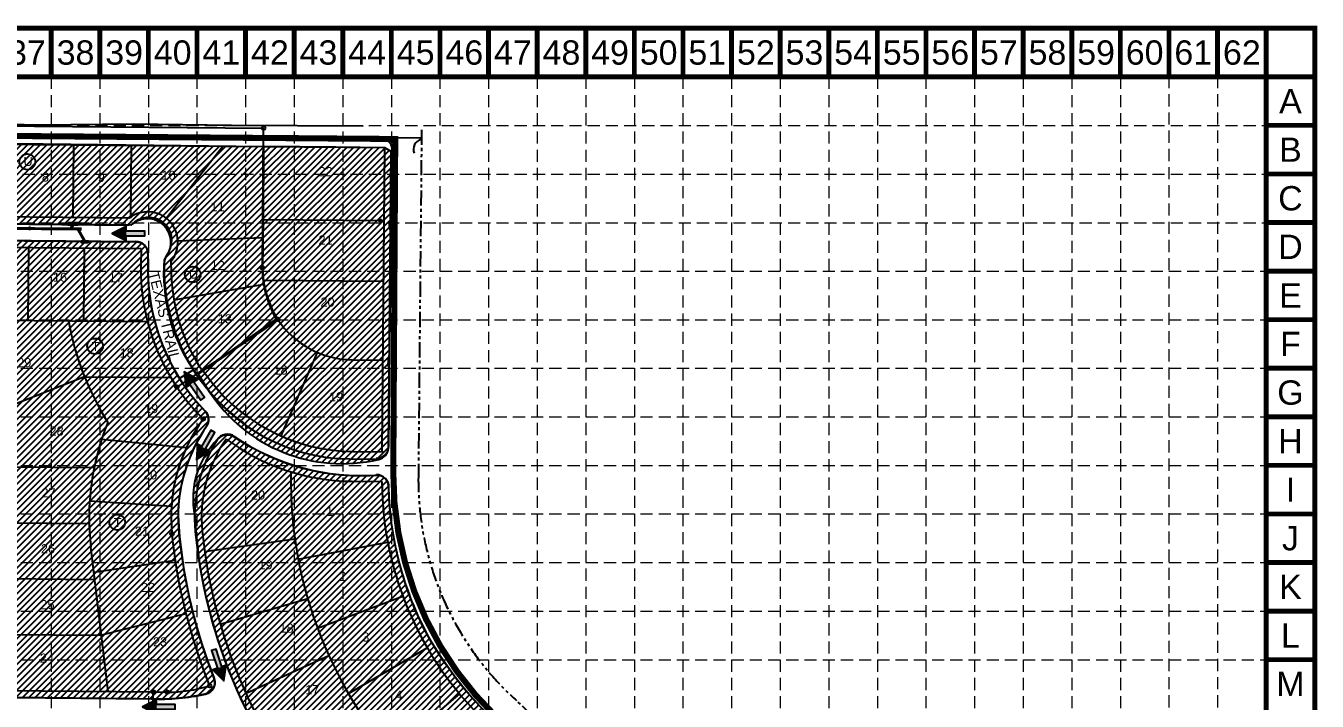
# Model space of a CAD drawing. Header units: feet. Extents: x 715 to 5843, y 11803 to 15011.
# Drawn here: x 3718 to 5843, y 13899 to 15011 of the extents above; entities that cross this region are included whole.
import ezdxf
from ezdxf.enums import TextEntityAlignment as Align

# ---------------------------------------------------------------- set-up
doc = ezdxf.new("R2010")
doc.units = ezdxf.units.FT
doc.header["$LTSCALE"] = 20
doc.header["$MEASUREMENT"] = 0
for name, pattern in [('DASHED', [1.1, 0.85, -0.25]), ('HIDDEN', [0.375, 0.25, -0.125]), ('PHANTOM', [2.5, 1.25, -0.25, 0.25, -0.25, 0.25, -0.25]), ('PHANTOM2', [1.25, 0.625, -0.125, 0.125, -0.125, 0.125, -0.125]), ('PROPERTY', [2.6, 2, -0.15, 0.1, -0.1, 0.1, -0.15])]:
    doc.linetypes.add(name, pattern=pattern)
doc.layers.get('0').update_dxf_attribs({"linetype": 'CONTINUOUS'})
for name, color, linetype in [('AROW', 3, 'CONTINUOUS'), ('ARROWS', 252, 'CONTINUOUS'), ('BASE', 7, 'CONTINUOUS'), ('BC', 2, 'CONTINUOUS'), ('BLOCKNO', 3, 'CONTINUOUS'), ('BOUNDARY', 6, 'PHANTOM'), ('CONC', 2, 'CONTINUOUS'), ('GRID', 254, 'HIDDEN'), ('LIMITS OF DISTURBANCE', 1, 'DASHED'), ('LL', 2, 'PROPERTY'), ('LOT', 2, 'PHANTOM2'), ('LOTNO', 2, 'CONTINUOUS'), ('PC', 7, 'CONTINUOUS'), ('PLAT', 4, 'PHANTOM'), ('PROPCURB', 3, 'CONTINUOUS'), ('PROPROW', 4, 'PHANTOM'), ('ROAD', 2, 'CONTINUOUS'), ('SODDED LOT', 2, 'CONTINUOUS'), ('SROW', 4, 'CONTINUOUS'), ('STNAME', 4, 'CONTINUOUS'), ('STORM', 5, 'CONTINUOUS')]:
    doc.layers.add(name, color=color, linetype=linetype)
doc.styles.get("Standard").update_dxf_attribs({"font": 'ARIAL.TTF'})
pattern_1 = [(45, (0, 0), (-5.303300858899106, 5.303300858899107), [])]

# ---------------------------------------------------------------- blocks, each defined once
blk = doc.blocks.new('arrow')
blk.add_lwpolyline([(-67.00679329302966, -25.35842018353742), (-59.3270347441985, -25.41938721699262), (-59.57091179542658, -56.1384215279777), (-51.89114823905948, -56.19938584448118), (-51.64727869913713, -25.48035696739953), (-43.96752265407486, -25.54132400085473), (-55.30425519266737, -2.410587189246144), (-67.00678578172392, -25.35840795725562)], close=True)
at = {"color": 254}
for points in [[(-43.96751955730906, -25.54132267721434), (-67.00679354271597, -25.35841771446121), (-55.30425158724847, -2.410596210431322), (-67.00679354271597, -25.35841771446121)], [(-59.57090883123692, -56.13841801592571), (-51.89115083610795, -56.19938633684342), (-59.32703554756517, -25.41938603537892), (-51.64727755243712, -25.48035435629663)]]:
    blk.add_solid(points, dxfattribs=at)

msp = doc.modelspace()

# ---------------------------------------------------------------- hatches: boundary and pattern name
at = {"layer": 'SODDED LOT'}
h = msp.add_hatch(dxfattribs=at)
h.set_pattern_fill('ANSI31', color=256, scale=60, style=0)
h.set_pattern_definition(pattern_1)
edge = h.paths.add_edge_path()
edge.add_line((3335.789790947188, 14687.89406599949), (3337.930893212795, 14821.30459099286))
edge.add_line((3337.930893212795, 14821.30459099286), (4108.881182014262, 14812.01654145708))
edge.add_line((4108.881182014262, 14812.01654145708), (4106.823190396561, 14620.87577505183))
edge.add_arc((4285.072369710083, 14618.95658573503), 178.2595108642956, 179.3831264776047, 210.8574179422948)
edge.add_line((4132.046146626748, 14527.52667672038), (3998.12424257836, 14437.47931002518))
edge.add_line((3998.12424257836, 14437.47931002518), (3991.518228057655, 14447.68467865663))
edge.add_arc((4234.168790065278, 14604.754275451), 289.0504341456024, 175.8487934700778, 212.9152963019813, ccw=False)
edge.add_line((3945.876683863146, 14625.67830425285), (3953.083242786056, 14638.28493410154))
edge.add_arc((3919.858572172814, 14657.27776163296), 38.27017422219028, 330.2456276660616, 498.5829117103551)
edge.add_line((3891.159240316881, 14682.59484254723), (3337.609567706033, 14687.98484585733))
edge.add_line((3337.609567706033, 14687.98484585733), (3335.789790947188, 14687.89406599949))
h = msp.add_hatch(dxfattribs=at)
h.set_pattern_fill('ANSI31', color=256, scale=60, style=0)
h.set_pattern_definition(pattern_1)
edge = h.paths.add_edge_path()
edge.add_line((4130.103993629011, 14528.37492859999), (4001.238731464276, 14437.4407954852))
edge.add_line((4001.238731464276, 14437.4407954852), (4019.768362995936, 14408.81336901978))
edge.add_arc((4238.529948447331, 14550.41085339695), 260.5887158937446, 212.9137104236206, 283.3174015203114)
edge.add_arc((4293.742450859522, 14317.16197869059), 20.89420620609685, 283.3174015203124, 355.0340101585055)
edge.add_line((4314.558225591529, 14315.35328433021), (4319.359097147018, 14804.26054050638))
edge.add_line((4319.359097147018, 14804.26054050638), (4308.827960231029, 14810.30311612464))
edge.add_line((4308.827960231029, 14810.30311612464), (4228.123774494154, 14811.11655354922))
edge.add_line((4228.123774494154, 14811.11655354922), (4108.667097048339, 14812.21725954411))
edge.add_line((4108.667097048339, 14812.21725954411), (4108.308642901669, 14692.35315719791))
edge.add_line((4108.308642901669, 14692.35315719791), (4107.361426033029, 14612.03187137635))
edge.add_arc((4268.180629612872, 14610.13535464515), 160.8303858596586, 179.3243507914416, 211.650204247429)
edge.add_line((4131.270953079533, 14525.74250253489), (4004.02364155752, 14439.45313369344))
edge.add_line((4004.02364155752, 14439.45313369344), (4130.103993629011, 14528.37492859999))
h = msp.add_hatch(dxfattribs=at)
h.set_pattern_fill('ANSI31', color=256, scale=60, style=0)
h.set_pattern_definition(pattern_1)
edge = h.paths.add_edge_path()
edge.add_line((3672.141381864126, 13922.48155303027), (3675.77486795874, 14334.5247574493))
edge.add_line((3675.77486795874, 14334.5247574493), (3677.616441771879, 14341.07006233793))
edge.add_line((3677.616441771879, 14341.07006233793), (3680.481113597674, 14346.18357818745))
edge.add_arc((3647.500163669406, 14367.40504830889), 39.21853965009594, 327.2408949613908, 411.1691922419781)
edge.add_arc((3649.027663649534, 14365.89271669163), 39.49678890605192, 54.27246214247658, 121.9993991869182)
edge.add_line((3628.097905570013, 14399.38811280247), (3618.685414292146, 14395.50183696757))
edge.add_line((3618.685414292146, 14395.50183696757), (2347.780723266324, 14407.17877510803))
edge.add_arc((2348.649012244883, 14427.11501316471), 19.95513752402511, 183.5481931802868, 267.5061557166607, ccw=False)
edge.add_line((2328.732126811778, 14425.88002804442), (2323.500161797785, 14651.66245518933))
edge.add_arc((2342.32430649653, 14650.96543672272), 18.83704484206739, 93.91732925128161, 177.8794266458538, ccw=False)
edge.add_line((2341.037415357243, 14669.75847185751), (3220.929733822449, 14661.38128952456))
edge.add_line((3220.929733822449, 14661.38128952456), (3900.951095591483, 14655.48725703732))
edge.add_arc((3899.024575007691, 14635.96573534049), 19.61635264057069, 2.6768425315814284, 84.36390051789851, ccw=False)
edge.add_line((3918.619522923355, 14636.88187239445), (3918.559227091033, 14610.29832809429))
edge.add_arc((4253.702025307129, 14609.5381693383), 335.1436602972652, 179.8700440110256, 224.4723649590291)
edge.add_arc((3997.335633947181, 14362.44278841654), 21.15815384580185, -29.83555995542838, 35.562573120313004, ccw=False)
edge.add_arc((4232.915189464231, 14200.65410695585), 264.7022846622904, 145.1490961751281, 179.2381344388893)
edge.add_arc((4825.976077271349, 14252.84443388508), 859.1195199880591, 183.2476478457005, 201.7324309685071)
edge.add_arc((4009.56640769425, 13929.14009739794), 19.18779341009899, -74.59631561529437, 16.95610187593809, ccw=False)
edge.add_arc((3927.778412295616, 14305.87167804673), 404.6674959139036, 273.2111365395637, 282.39829136251996, ccw=False)
edge.add_line((3950.446092801462, 13901.83955245557), (3691.626415236978, 13904.66558978757))
edge.add_arc((3691.843838452064, 13924.57806786647), 19.9136650593742, 188.2999865768194, 269.3744155043638, ccw=False)
edge.add_line((3672.13875264746, 13921.70341144697), (3672.128457600566, 13922.24997169123))
edge.add_line((3672.128457600566, 13922.24997169123), (3672.141381864126, 13922.48155303027))
h = msp.add_hatch(dxfattribs=at)
h.set_pattern_fill('ANSI31', color=256, scale=60, style=0)
h.set_pattern_definition(pattern_1)
edge = h.paths.add_edge_path()
edge.add_line((4661.313373460769, 13270.73796690777), (4652.886298087331, 13505.83631078961))
edge.add_arc((4098.733590291824, 13485.97276534781), 554.5085968626734, 2.052882263012598, 27.93431544720445)
edge.add_arc((4091.688941164294, 13442.48307674047), 582.1660185582111, 31.39309889726503, 43.43558836714018)
edge.add_arc((4925.525648339643, 14319.2359043077), 629.3214864241115, 209.6733143011278, 229.2136453057855, ccw=False)
edge.add_arc((4859.1865700877, 14262.8400581521), 544.0030174810862, 181.2288861951469, 207.9711792635091, ccw=False)
edge.add_arc((4296.591150847, 14251.74808219792), 18.72635232987787, 358.2405375583119, 453.8613590957052)
edge.add_arc((4270.238109954787, 14642.188685614), 372.6025982477324, 236.023574531436, 273.8613590957053, ccw=False)
edge.add_arc((4049.457299218924, 14314.57698744246), 22.45890477176542, 56.0235745314341, 135.3939348168667)
edge.add_arc((4133.626027222058, 14231.55777150553), 140.6814279576967, 135.3939348168669, 191.256724213591)
edge.add_arc((4808.683340242314, 14249.01186705017), 814.2721056005258, 183.1620840532518, 206.1417805225017)
edge.add_arc((4869.055277486251, 14270.54644831763), 877.9864740751703, 205.6674936222776, 224.0716943981154)
edge.add_arc((3993.026519571296, 13425.50324581385), 339.1974970652064, 3.0168918398563846, 43.70167192610762, ccw=False)
edge.add_line((4331.753909855048, 13443.35533495937), (4341.029686428992, 13282.15186914654))
edge.add_arc((4376.900032405663, 13274.48216376873), 36.68114094556697, 167.9308978751345, 265.232997567455)
edge.add_line((4373.851685322166, 13237.92790709283), (4500.145011723536, 13258.61332025909))
edge.add_line((4500.145011723536, 13258.61332025909), (4624.297765622898, 13268.5993570721))
edge.add_line((4624.297765622898, 13268.5993570721), (4661.313373460769, 13270.73796690777))

# ---------------------------------------------------------------- linework, layer by layer
at = {"layer": 'AROW', "color": 7}
msp.add_line((4255.629377437521, 14460.82469302357), (4305.627199351215, 14460.35799838405), dxfattribs=at)
for centre, radius, start, end in [((4257.029461356074, 14610.81815876465), 150, 213.8064423297728, 269.4651995710529), ((4853.811746833178, 14263.29848372395), 700, 178.9319318508946, 227.9305328004921)]:
    msp.add_arc(centre, radius, start, end, dxfattribs=at)
at = {"layer": 'BASE', "color": 9}
msp.add_line((5759.454675660932, 14927.00815858401), (5759.454675660932, 11887.00815858407), dxfattribs=at)
at = {"layer": 'BASE', "const_width": 7.999999999999829}
for points in [[(719.4546756610403, 11807.00815858408), (5839.454675660931, 11807.00815858408), (5839.454675660931, 15007.00815858401), (719.4546756610403, 15007.00815858401)], [(799.2799391231067, 11886.98720871671), (5759.678174787307, 11886.8484772601), (5759.574787228452, 14927.04643164136), (800.2879898951966, 14927.13852730703)]]:
    msp.add_lwpolyline(points, close=True, dxfattribs=at)
for points in [[(3759.454675660975, 14927.00815858401), (3759.454675660975, 15007.00815858401)], [(3839.454675660974, 14927.00815858401), (3839.454675660974, 15007.00815858401)], [(3919.454675660972, 14927.00815858401), (3919.454675660972, 15007.00815858401)], [(3999.454675660971, 14927.00815858401), (3999.454675660971, 15007.00815858401)], [(4079.454675660969, 14927.00815858401), (4079.454675660969, 15007.00815858401)], [(4159.454675660967, 14927.00815858401), (4159.454675660967, 15007.00815858401)], [(4239.454675660965, 14927.00815858401), (4239.454675660965, 15007.00815858401)], [(4319.454675660963, 14927.00815858401), (4319.454675660963, 15007.00815858401)], [(4399.454675660962, 14927.00815858401), (4399.454675660962, 15007.00815858401)], [(4479.454675660961, 14927.00815858401), (4479.454675660961, 15007.00815858401)], [(4559.454675660959, 14927.00815858401), (4559.454675660959, 15007.00815858401)], [(4639.454675660957, 14927.00815858401), (4639.454675660957, 15007.00815858401)], [(4719.454675660955, 14927.00815858401), (4719.454675660955, 15007.00815858401)], [(4799.454675660953, 14927.00815858401), (4799.454675660953, 15007.00815858401)], [(4879.454675660952, 14927.00815858401), (4879.454675660952, 15007.00815858401)], [(4959.45467566095, 14927.00815858401), (4959.45467566095, 15007.00815858401)], [(5039.454675660948, 14927.00815858401), (5039.454675660948, 15007.00815858401)], [(5119.454675660946, 14927.00815858401), (5119.454675660946, 15007.00815858401)], [(5199.454675660944, 14927.00815858401), (5199.454675660944, 15007.00815858401)], [(5279.454675660943, 14927.00815858401), (5279.454675660943, 15007.00815858401)], [(5359.454675660942, 14927.00815858401), (5359.454675660942, 15007.00815858401)], [(5439.45467566094, 14927.00815858401), (5439.45467566094, 15007.00815858401)], [(5519.454675660938, 14927.00815858401), (5519.454675660938, 15007.00815858401)], [(5599.454675660936, 14927.00815858401), (5599.454675660936, 15007.00815858401)], [(5679.454675660934, 14927.00815858401), (5679.454675660934, 15007.00815858401)], [(5759.454675660932, 14927.00815858401), (5759.454675660932, 15007.00815858401)], [(5839.454675660931, 14927.00815858401), (5839.454675660931, 15007.00815858401)], [(5839.454675660931, 14927.00815858401), (5759.454675660932, 14927.00815858401)], [(5839.454675660931, 14847.00815858401), (5759.454675660932, 14847.00815858401)], [(5839.454675660931, 14767.00815858401), (5759.454675660932, 14767.00815858401)], [(5839.454675660931, 14687.00815858401), (5759.454675660932, 14687.00815858401)], [(5839.454675660931, 14607.00815858402), (5759.454675660932, 14607.00815858402)], [(5839.454675660931, 14527.00815858402), (5759.454675660932, 14527.00815858402)], [(5839.454675660931, 14447.00815858402), (5759.454675660932, 14447.00815858402)], [(5839.454675660931, 14367.00815858402), (5759.454675660932, 14367.00815858402)], [(5839.454675660931, 14287.00815858402), (5759.454675660932, 14287.00815858402)], [(5839.454675660931, 14207.00815858403), (5759.454675660932, 14207.00815858403)], [(5839.454675660931, 14127.00815858403), (5759.454675660932, 14127.00815858403)], [(5839.454675660931, 14047.00815858403), (5759.454675660932, 14047.00815858403)], [(5839.454675660931, 13967.00815858403), (5759.454675660932, 13967.00815858403)]]:
    msp.add_lwpolyline(points, dxfattribs=at)
at = {"layer": 'BC', "color": 7}
for points in [[(4294.534430189371, 14298.71097618607, 0.409259452053128), (4315.221843268555, 14318.72401606239), (4319.989948311076, 14801.89169174476)], [(3993.609956978419, 14444.4403534808, 0.09263511245727478), (4076.216803194192, 14356.92187774405, -0.01139473387631301)], [(3970.843205133186, 14430.04294821539, 0.006663232051997162), (3975.762393393612, 14422.48046609587, 0.1509735503506199)], [(3409.937089963544, 12475.95135108972, 0.4141929780261641), (3389.863994353225, 12455.78255805148), (3390.532938869198, 12349.41469691273, 0.4361399609643274), (3411.085905709338, 12329.25638105876), (3794.179364509925, 12331.88212518278), (3889.476645505615, 12332.82559528206, 0.03540966532816372), (4094.541452983828, 12352.33894863109, 0.03656686827645864), (4305.532852793691, 12404.07640028146, -0.03019267036676518), (4496.06312972336, 12450.4353016177, -0.0303156342445434), (4670.345651743747, 12471.04316444269, 0.4296599438729007), (4689.273636613417, 12493.23563690012), (4674.6450994526, 12898.38077362588), (4652.34842153111, 13520.31978960628, 0.07608859860362423), (4624.220481861156, 13667.54098894565, 0.05627122933963837), (4578.238653586209, 13761.9838333781, 0.04972596196195019), (4518.842719464843, 13837.74740661651), (4474.905228986356, 13880.79829546276, -0.09940471090436503), (4358.01873944255, 14052.3363513895, -0.04430522835767632), (4328.164392136388, 14145.08093359204, -0.05012550416173003), (4315.080986833767, 14251.17059089042, 0.3952902638477531), (4294.847038769806, 14271.81255539831, -12.12851370839849)], [(3924.217895535348, 13902.56936024193, 0.0681969983669555), (4013.733200656558, 13910.39110621434, 0.4541179135281436), (4027.639751284232, 13936.24039192285, -4.594918614180902)]]:
    msp.add_lwpolyline(points, format="xyb", dxfattribs=at)
for centre, radius, start, end in [((4257.029461356074, 14610.81815876465), 338.5, 213.8064423297728, 223.8462612471432), ((3998.478849500471, 14362.47599337767), 20, 325.4115900185772, 43.84626124714523), ((4231.87056963, 14201.53949976923), 263.5000000000005, 145.4115900185758, 185.6709009761612), ((4231.87056963, 14201.53949976923), 236.5, 147.3298914815196, 185.6709009761614), ((4049.622490486338, 14318.40646536878), 20, 54.6520059675192, 147.3298914815178), ((4268.483017832807, 14633.64588682929), 363.7663930767512, 235.2607267121379, 274.9805886269456), ((4853.811746833181, 14263.29848372394), 888.4999999999972, 185.6709009761606, 201.5979664135459), ((4853.811746833178, 14263.29848372395), 861.5, 185.6709009761614, 224.2918562364577)]:
    msp.add_arc(centre, radius, start, end, dxfattribs=at)
at = {"layer": 'BOUNDARY', "color": 7, "linetype": 'Continuous'}
for p, q in [((2159.407843325054, 14860.39786620888), (4109.183067959902, 14842.23789932128)), ((4107.035995614993, 14612.2182426832), (4109.183067959902, 14842.23789932128)), ((4132.391174223519, 14527.35980159975), (3966.206791380115, 14416.08199204656)), ((3925.540808839014, 13713.87316583633), (3927.40758739708, 13913.86445349111)), ((3927.40758739708, 13913.86445349111), (3950.428413255614, 13913.64957020991))]:
    msp.add_line(p, q, dxfattribs=at)
msp.add_lwpolyline([(4009.51784524662, 14363.35503041845, 0.184057026384751), (3958.2164516606, 14174.36554682915, 0.07200152212530152), (4020.19629294099, 13924.05627669169)], format="xyb", dxfattribs=at)
for centre, radius, start, end in [((4257.029461356074, 14610.81815876465), 150, 179.465199571053, 213.8064423297728), ((4257.029461356074, 14610.81815876465), 350, 213.8064423297728, 224.9943873011406), ((3952.528539133445, 14138.63976882154), 225, 269.4651995710529, 287.5023894285562)]:
    msp.add_arc(centre, radius, start, end, dxfattribs=at)
at = {"layer": 'CONC', "color": 7}
for p, q in [((4299.805285122491, 14688.41293499906), (4299.79228686247, 14691.83591557821)), ((4299.79228686247, 14691.83591557821), (4303.254328694664, 14691.81899363585)), ((4303.254328694664, 14691.81899363585), (4303.267326954685, 14688.3960130567)), ((4303.267326954685, 14688.3960130567), (4299.805285122491, 14688.41293499906))]:
    msp.add_line(p, q, dxfattribs=at)
msp.add_lwpolyline([(4319.989948311076, 14801.89169174476, 0.424462656254155), (4308.707157269741, 14823.6968308768), (4308.427870445429, 14826.79327026257), (4368.830767138576, 14826.41289666029), (4368.634606277714, 14823.53649249594, 0.4846164524067225), (4357.066087970459, 14801.36796093824, 0.2176942781800894)], format="xyb", dxfattribs=at)
at = {"layer": 'GRID', "color": 252, "linetype": 'HIDDEN', "lineweight": 0, "ltscale": 4}
for p, q in [((3759.454675660975, 14927.00815858401), (3759.454675660975, 12126.65482714469)), ((3839.454675660974, 14927.00815858401), (3839.454675660973, 12126.65482714469)), ((3919.454675660972, 14927.00815858401), (3919.454675660972, 12126.65482714469)), ((3999.454675660971, 14927.00815858401), (3999.454675660971, 12126.65482714469)), ((4079.454675660969, 14927.00815858401), (4079.454675660969, 12126.65482714469)), ((4159.454675660967, 14927.00815858401), (4159.454675660967, 12126.65482714469)), ((4239.454675660965, 14927.00815858401), (4239.454675660965, 12126.65482714469)), ((4319.454675660963, 14927.00815858401), (4319.454675660963, 12126.65482714469)), ((4399.454675660962, 14927.00815858401), (4399.454675660962, 12126.65482714469)), ((4479.454675660961, 14927.00815858401), (4479.454675660961, 12126.65482714469)), ((4559.454675660959, 14927.00815858401), (4559.454675660959, 12126.65482714469)), ((4639.454675660957, 14927.00815858401), (4639.454675660956, 12126.65482714469)), ((4719.454675660955, 14927.00815858401), (4719.454675660954, 12126.65482714469)), ((4799.454675660953, 14927.00815858401), (4799.454675660952, 12126.65482714469)), ((4879.454675660952, 14927.00815858401), (4879.454675660951, 12126.65482714469)), ((4959.45467566095, 14927.00815858401), (4959.454675660949, 12126.65482714469)), ((5039.454675660948, 14927.00815858401), (5039.454675660947, 12126.65482714469)), ((5119.454675660946, 14927.00815858401), (5119.454675660945, 12126.65482714469)), ((5199.454675660944, 14927.00815858401), (5199.454675660944, 12126.65482714469)), ((5279.454675660943, 14927.00815858401), (5279.454675660942, 12126.65482714469)), ((5359.454675660942, 14927.00815858401), (5359.454675660941, 12126.65482714469)), ((5439.45467566094, 14927.00815858401), (5439.454675660939, 12126.65482714469)), ((5519.454675660938, 14927.00815858401), (5519.454675660937, 12126.65482714469)), ((5599.312874119638, 14928.32257267728), (5599.312874119638, 12126.65482714469)), ((5679.312874119636, 14928.32257267728), (5679.312874119636, 12126.65482714469)), ((802.4002784230856, 14846.74527794186), (5762.40027842298, 14846.74527794186)), ((802.4002784230856, 14766.74527794186), (5762.40027842298, 14766.74527794186)), ((802.4002784230856, 14686.74527794186), (5762.40027842298, 14686.74527794186)), ((799.4546756610386, 14607.00815858402), (5759.454675660932, 14607.00815858402)), ((799.4546756610386, 14527.00815858402), (5759.454675660932, 14527.00815858402)), ((799.4546756610386, 14447.00815858402), (5759.454675660932, 14447.00815858402)), ((799.4546756610386, 14367.00815858402), (5759.454675660932, 14367.00815858402)), ((799.4546756610386, 14287.00815858402), (5759.454675660932, 14287.00815858402)), ((799.4546756610386, 14207.00815858403), (5759.454675660932, 14207.00815858403)), ((799.4546756610386, 14127.00815858403), (5759.454675660932, 14127.00815858403)), ((799.4546756610386, 14047.00815858403), (5759.454675660932, 14047.00815858403)), ((799.4546756610386, 13967.00815858403), (5759.454675660932, 13967.00815858403))]:
    msp.add_line(p, q, dxfattribs=at)
at = {"layer": 'LIMITS OF DISTURBANCE', "ltscale": 6, "const_width": 10}
msp.add_lwpolyline([(2147.083199591056, 14841.79638349936), (4325.796401548665, 14824.59676967892), (4322.547261144617, 14276.01355089746, 0.2288230158700783), (4530.433293695969, 13838.95596919749, -0.1810008629272708), (4660.460709187348, 13495.45515232142), (4695.225881320133, 12495.4457747586, -0.2788495123888431), (4681.888813530095, 12465.44696727583), (4515.121086810279, 12446.45589125871, 0.03318738711546079), (4191.305204227072, 12362.92848196223, -0.03038759993857386), (3906.77275659467, 12323.04850509179), (2834.184374769102, 12313.74897621649), (2788.122896282526, 12341.3763227813), (2766.936106288689, 12383.06476756865), (2741.205965939269, 12424.44253592739), (2621.625628149137, 12595.67654025486), (2453.199385386484, 12924.80951399171), (2440.440875403991, 13153.42072410656), (2304.853241283388, 13448.83082128187), (2166.249326503021, 13622.50732959285), (2152.050523984013, 14840.97474547093)], format="xyb", close=True, dxfattribs=at)
at = {"layer": 'LL', "color": 7, "linetype": 'Continuous'}
for p, q in [((3795.697890488007, 14695.15115576666), (3796.815507269852, 14815.14595120684)), ((3890.693770211477, 14694.26637581437), (3891.811386993322, 14814.26117125455)), ((3948.834441126473, 14694.00038626896), (4041.804881293539, 14812.86415027724)), ((3967.98982759577, 14656.62038001676), (4107.502690254511, 14662.21606459689)), ((3721.348636834452, 14525.83626213423), (3722.466253616297, 14645.83105757441)), ((3813.344646671918, 14524.97942260148), (3814.462263453763, 14644.97421804166)), ((4109.278034409809, 14584.94315470006), (3961.526607463544, 14559.06815063547)), ((2337.452778825825, 14538.72569812653), (3917.966822931946, 14524.00498450596)), ((3814.426500959745, 14432.96535600797), (3694.667744567605, 14385.5301456637)), ((3814.426500959745, 14432.96535600797), (3956.369561064305, 14431.64331578566)), ((3981.802304067666, 14315.95480713081), (3842.357298850832, 14329.52157619759)), ((3830.002518047789, 14282.79261735568), (3686.803631766311, 14284.1263541887)), ((3957.445252952304, 14219.30873065709), (3822.727370219617, 14228.03180763841)), ((3822.009600651985, 14190.86307207067), (3685.946792233565, 14192.13034435123)), ((3853.368868141884, 13914.55555306447), (3824.791404289278, 14152.68713907395)), ((3829.788319600304, 14111.04861669467), (3963.597142550728, 14130.94305949721)), ((3831.261490582096, 14098.77291076897), (3685.089952700819, 14100.13433451376)), ((3981.258000642949, 14042.73112437675), (3842.205180104789, 14007.58083871263)), ((3842.314970818603, 14006.6659696765), (3684.233113168073, 14008.1383246763))]:
    msp.add_line(p, q, dxfattribs=at)
msp.add_lwpolyline([(3787.773088855844, 14525.21759294919, 0.09504494734897258), (3852.75573730449, 14357.65466210396, 0.1509735503506204)], format="xyb", dxfattribs=at)
msp.add_arc((4231.87056963, 14201.53949976923), 410, 157.6186948740618, 186.8431703572409, dxfattribs=at)
at = {"layer": 'LOT', "color": 7, "linetype": 'Continuous'}
for p, q in [((4107.782707038219, 14692.21475774511), (4307.773994692996, 14690.34797918704)), ((4108.188571943235, 14592.20661291819), (4306.840605413964, 14590.35233535966)), ((4197.329691884341, 14473.21024647389), (4137.629922412611, 14335.60233418312)), ((4012.052756235959, 14145.22307667938), (4160.598460458999, 14166.05991321665)), ((4166.12428908667, 14132.58520797073), (4313.485887175209, 14160.59519563213)), ((4037.670146206898, 14025.78450997259), (4181.695134552711, 14067.69874063459)), ((4338.55250981498, 14070.92406061261), (4198.027263355469, 14018.45830885497)), ((4216.673060376534, 13973.37729750209), (4080.143341850108, 13911.25132902597)), ((4248.724149488855, 13911.34820379784), (4378.385777491209, 13986.76612092486)), ((4431.844121684292, 13910.53323128799), (4316.762042098228, 13814.32452607819))]:
    msp.add_line(p, q, dxfattribs=at)
at = {"layer": 'LOTNO', "color": 7}
for centre in [(3720.133755389929, 14786.96823829207), (3992.554555623487, 14601.45750582164), (3831.649667007609, 14483.29899382651), (3868.220208667023, 14193.31012925034)]:
    msp.add_circle(centre, 12.93865437529371, dxfattribs=at)
at = {"layer": 'PC', "color": 7}
for centre in [(4109.183067959902, 14842.23789932128), (4107.035995614993, 14612.2182426832), (4132.391174223519, 14527.35980159975), (3966.206791380115, 14416.08199204656), (3966.206791380115, 14416.08199204656), (4009.51784524662, 14363.35503041845), (3958.2164516606, 14174.36554682915), (4020.19629294099, 13924.05627669169), (3927.40758739708, 13913.86445349111), (3950.428413255616, 13913.64957020991)]:
    msp.add_circle(centre, 3, dxfattribs=at)
at = {"layer": 'PLAT', "color": 7}
msp.add_line((4369.17179146783, 14839.81639629345), (4363.833092078989, 14267.87209119123), dxfattribs=at)
for centre, radius, start, end in [((4853.811746833182, 14263.29848372395), 489.9999999999998, 179.4651995710522, 227.930532800492), ((4168.242598594336, 13503.75077680683), 533.19, 16.90679518256297, 47.93053280049191)]:
    msp.add_arc(centre, radius, start, end, dxfattribs=at)
at = {"layer": 'PROPCURB', "color": 7}
for p, q in [((3068.122338190365, 14690.42720627691), (3884.698650406174, 14682.82171483171)), ((2343.372479373639, 14670.17626634046), (3898.932263655578, 14655.68797362993)), ((3918.745122957416, 14635.50216320076), (3918.544207000366, 14613.97768147417)), ((3945.608738770645, 14620.76507382811), (3945.543030833761, 14613.72566636883)), ((3993.663076402177, 14444.47394553102), (3970.843205133186, 14430.04294821539)), ((3691.768390028682, 13904.56347933007), (3924.22279433723, 13902.39368032141))]:
    msp.add_line(p, q, dxfattribs=at)
for centre, radius, start, end in [((3918.029996904298, 14654.61655435582), 38.50000000000004, 324.4193129675867, 124.5122561827602), ((3884.884919869814, 14702.82084740507), 20, 269.4663695792862, 304.5122561827587), ((3898.745994191937, 14635.68884105657), 20.00000000000051, 359.4651995710583, 89.46636957928362), ((3965.607867536122, 14620.5783959723), 20, 144.4193129675845, 179.4651995710583), ((4257.029461356075, 14610.81815876465), 338.5000000000006, 179.4651995710539, 212.2793646315922), ((4257.029461356075, 14610.81815876465), 311.5000000000003, 179.465199571055, 212.2768183059977)]:
    msp.add_arc(centre, radius, start, end, dxfattribs=at)
at = {"layer": 'PROPROW', "color": 7, "linetype": 'Continuous'}
for p, q in [((3060.847428570125, 14822.00066746882), (4108.903051176135, 14812.23920616681)), ((3887.606151716458, 14694.29513351368), (3059.72981178828, 14702.00587202865)), ((2334.47036405795, 14658.75868075682), (3907.324963626124, 14644.10930626161)), ((3957.042529873911, 14613.61832660175), (3957.134377543985, 14623.45812989651)), ((3683.376273635325, 13916.14231483883), (3927.407587397084, 13913.86445349111))]:
    msp.add_line(p, q, dxfattribs=at)
msp.add_lwpolyline([(3907.324963626124, 14644.10930626161), (3907.044707960217, 14614.08502124127, 0.1509735503506206), (3966.206791380116, 14416.08199204656, 0.1509735503506206)], format="xyb", dxfattribs=at)
for centre, radius, start, end in [((3918.029996904298, 14654.61655435582), 50.00000000000004, 321.4521146666309, 127.4794544837199), ((4257.029461356074, 14610.81815876465), 299.9999999999999, 179.4651995710531, 213.8064423297728)]:
    msp.add_arc(centre, radius, start, end, dxfattribs=at)
at = {"layer": 'ROAD', "color": 7}
for p, q in [((3740.487, 14828.93), (3688.754, 14829.3785)), ((3791.233, 14829.761), (3740.487, 14828.93)), ((3845.3825, 14828.919), (3791.233, 14829.761)), ((3894.953, 14829.666), (3845.3825, 14828.919)), ((3951.205, 14829.057), (3894.953, 14829.666)), ((4003.923, 14829.7265), (3951.205, 14829.057)), ((4055.952, 14828.6735), (4003.923, 14829.7265)), ((4114.636500000001, 14829.007), (4055.952, 14828.6735)), ((4166.617999999999, 14829.3155), (4114.636500000001, 14829.007)), ((4217.875, 14827.022), (4166.617999999999, 14829.3155)), ((4272.992, 14826.9695), (4217.875, 14827.022))]:
    msp.add_line(p, q, dxfattribs=at)
msp.add_lwpolyline([(2295.69, 14878.473), (2559.941, 14868.009), (2767.395, 14864.116), (2982.335, 14859.6045), (3084.29, 14857.548), (3286.36, 14852.5445), (3590.621, 14848.893), (3689.5, 14848.778), (3740.364, 14848.1475), (3895.331, 14849.4195), (4056.233, 14847.504), (4273.0185, 14846.545)], dxfattribs=at)
at = {"layer": 'SODDED LOT'}
for points in [[(3335.789790947188, 14687.89406599949), (3337.930893212795, 14821.30459099286), (4108.881182014262, 14812.01654145708), (4106.823190396561, 14620.87577505183, 0.138202441010376), (4132.046146626748, 14527.52667672038), (3998.12424257836, 14437.47931002518), (3991.518228057655, 14447.68467865663, -0.1631582256307462), (3945.876683863146, 14625.67830425285), (3953.083242786056, 14638.28493410154, 0.9030723921126591), (3891.159240316881, 14682.59484254723), (3337.609567706033, 14687.98484585733)], [(4130.103993629011, 14528.37492859999), (4001.238731464276, 14437.4407954852), (4019.768362995936, 14408.81336901978, 0.3172364117785273), (4298.555332940377, 14296.82963944842, 0.3235531727407425), (4314.558225591529, 14315.35328433021), (4319.359097147018, 14804.26054050638), (4308.827960231029, 14810.30311612464), (4228.123774494154, 14811.11655354922), (4108.667097048339, 14812.21725954411), (4108.308642901669, 14692.35315719791), (4107.361426033029, 14612.03187137635, 0.1419910124595811), (4131.270953079533, 14525.74250253489), (4004.02364155752, 14439.45313369344)], [(3672.141381864126, 13922.48155303027), (3675.77486795874, 14334.5247574493), (3677.616441771879, 14341.07006233793), (3680.481113597674, 14346.18357818745, 0.3835051152594024), (3672.091080969602, 14397.95632714662, 0.3044283259033594), (3628.097905570013, 14399.38811280247), (3618.685414292146, 14395.50183696757), (2347.780723266324, 14407.17877510803, -0.3836535991348239), (2328.732126811778, 14425.88002804442), (2323.500161797785, 14651.66245518933, -0.3836742965631532), (2341.037415357243, 14669.75847185751), (3220.929733822449, 14661.38128952456), (3900.951095591483, 14655.48725703732, -0.3723291272300602), (3918.619522923355, 14636.88187239445), (3918.559227091033, 14610.29832809429, 0.1971091305210241), (4014.547386779036, 14374.74819530204, -0.2933591450158742), (4015.689419332185, 14351.91634380291, 0.1498482045892549), (3968.236305710259, 14204.17376605689, 0.0808304316582518), (4027.920078573827, 13934.73600493763, -0.4221718954335716), (4014.663033167667, 13910.64156165231, -0.0401080110216252), (3950.446092801462, 13901.83955245557), (3691.626415236978, 13904.66558978757, -0.3692884787975069), (3672.13875264746, 13921.70341144697), (3672.128457600566, 13922.24997169123)], [(4661.313373460769, 13270.73796690777), (4652.886298087331, 13505.83631078961, 0.1134115779867549), (4588.633740109799, 13745.73732644677, 0.05259368558027325), (4514.427489916838, 13842.74473186436, -0.08546797899363326), (4378.732008635961, 14007.6877557742, -0.1172177402176269), (4315.308674333712, 14251.17311601882, 0.4432476997213541), (4295.330072851153, 14270.43192425118, -0.1666150759036996), (4062.008497363648, 14333.2014291436, 0.3608620633277742), (4033.467643474476, 14330.34826870687, 0.2486921859800328), (3995.650975409961, 14204.09599352839, 0.1006052168558373), (4077.705953842196, 13890.24854321289, 0.08047653763934542), (4238.24832747141, 13659.85598624054, -0.1794094285903058), (4331.753909855048, 13443.35533495937), (4341.029686428992, 13282.15186914654, 0.4520537368809803), (4373.851685322166, 13237.92790709283), (4500.145011723536, 13258.61332025909), (4624.297765622898, 13268.5993570721)]]:
    msp.add_lwpolyline(points, format="xyb", close=True, dxfattribs=at)
at = {"layer": 'SROW', "color": 7}
for p, q in [((4108.902774173061, 14812.20953033798), (4308.894061827841, 14810.34275177991)), ((4304.227115432666, 14310.36453264297), (4308.894061827841, 14810.34275177991)), ((4256.109776302746, 14309.8913057168), (4306.107598216448, 14309.42461107728)), ((4250.468327951403, 14297.67214295509), (4300.466149865104, 14297.20544831557)), ((4253.762598879449, 14260.83340536879), (4303.819563734384, 14260.36615867135))]:
    msp.add_line(p, q, dxfattribs=at)
for centre, radius, start, end in [((4258.909944139855, 14609.87823719897), 300, 213.8064423297728, 269.4651995710529), ((4253.268495788511, 14597.65907443725), 300, 213.8064423297728, 269.4651995710529), ((4231.87056963, 14201.53949976923), 225, 145.0355465226991, 185.6709009761614), ((4257.029461356074, 14610.81815876465), 350, 233.2225112007016, 269.4651995710529), ((4853.811746833182, 14263.29848372395), 549.9999999999998, 180.3054739011425, 227.930532800492), ((4853.811746833178, 14263.29848372395), 850, 185.6709009761614, 224.2918562364577)]:
    msp.add_arc(centre, radius, start, end, dxfattribs=at)
at = {"layer": 'STORM', "color": 5}
for p, q in [((3787.124168923632, 14686.73064168362), (3787.091571767501, 14683.23079348328)), ((3787.091571767501, 14683.23079348328), (3794.43653360328, 14683.16238341116)), ((3804.123431610988, 14686.57231263952), (3787.124168923632, 14686.73064168362)), ((3787.596206818422, 14683.72611506102), (3787.619490501378, 14686.22600663269)), ((3803.59551287711, 14683.57709949011), (3787.596206818422, 14683.72611506102)), ((3787.619490501378, 14686.22600663269), (3803.618796560063, 14686.07699106177)), ((3794.43653360328, 14683.16238341116), (3791.209900997953, 14677.69219731814)), ((3795.595859847766, 14683.65160727556), (3791.489236531896, 14676.68955224808)), ((3796.168525618559, 14683.14625185033), (3792.941893013234, 14677.67606575731)), ((3796.168525618559, 14683.14625185033), (3804.090834454857, 14683.07246443918)), ((3813.809415177192, 14656.97735816946), (3803.299634798676, 14675.57950827647)), ((3803.618796560063, 14686.07699106177), (3803.59551287711, 14683.57709949011)), ((3814.957424177323, 14656.47010496746), (3803.597624493449, 14676.57677621028)), ((3804.090834454857, 14683.07246443918), (3804.123431610988, 14686.57231263952)), ((3815.538424088729, 14656.96644915766), (3805.031594156606, 14675.56337701981)), ((3807.628141594771, 14679.0466987793), (3807.581355370998, 14674.03220992023)), ((4316.082511101298, 14687.8427623572), (4316.057969623873, 14676.36868820213)), ((4318.934210525988, 14676.48551887454), (4316.057969623873, 14676.36868820213)), ((4318.958752003417, 14687.95959302961), (4316.082511101298, 14687.8427623572)), ((4313.952976370387, 14461.71420269111), (4313.852150868363, 14450.37897286467)), ((4316.829105463308, 14461.81076635652), (4313.952976370387, 14461.71420269111)), ((4316.728279961286, 14450.47553653008), (4313.852150868363, 14450.37897286467))]:
    msp.add_line(p, q, dxfattribs=at)
msp.add_lwpolyline([(2308.895466580153, 14404.4852835439), (2308.732313782024, 14426.46672728324), (2303.969616220998, 14618.15059358315, -0.4242531192269388), (2374.599961922315, 14689.88628486895), (3807.604748482884, 14676.53945434977)], format="xyb", dxfattribs=at)
for points in [[(3083.501947966935, 14682.28361549533), (3803.299634798678, 14675.57950827647)], [(3083.520574913299, 14684.28352875267), (3791.209900997952, 14677.69219731814)], [(3723.610754869955, 14680.24834163776), (3723.556244031189, 14674.39569424261)], [(3792.941893013231, 14677.67606575731), (3807.614061956066, 14677.53941097843)], [(3805.031594156605, 14675.56337701981), (3807.595435009702, 14675.5394977211)], [(3807.614061956066, 14677.53941097843), (3807.595435009702, 14675.5394977211)], [(3820.438386878662, 14653.43546365974), (3809.438605819152, 14653.50486569726), (3809.460688285636, 14657.00479603438), (3813.809415177194, 14656.97735816946)], [(3815.538424088728, 14656.96644915766), (3820.460469345147, 14656.93539399686), (3820.438386878662, 14653.43546365974)]]:
    msp.add_lwpolyline(points, dxfattribs=at)
msp.add_lwpolyline([(3819.941551468572, 14653.93860834597), (3809.941750505383, 14654.00170110735), (3809.957523695723, 14656.50165134815), (3819.957324658918, 14656.43855858677)], close=True, dxfattribs=at)

# ---------------------------------------------------------------- block references
at = {"layer": 'ARROWS'}
for p, rotation in [((3857.297105188786, 14724.2116865413), 90.36742508659253), ((4021.807389496234, 14474.96713946586), 35.35218865636944), ((3949.239825698987, 14321.14023859869), 150.7606769810393), ((3992.284322048399, 13912.26321066857), 198.6597212785146), ((3907.152842548593, 13944.74834558106), 90.36742508659253)]:
    msp.add_blockref('arrow', p, dxfattribs=dict(at, rotation=rotation))

# ---------------------------------------------------------------- texts
at = {"layer": 'BASE'}
for s, p in [('37', (3719.454675660976, 14967.00815858401)), ('38', (3799.454675660974, 14967.00815858401)), ('39', (3879.454675660973, 14967.00815858401)), ('40', (3959.454675660972, 14967.00815858401)), ('41', (4039.45467566097, 14967.00815858401)), ('42', (4119.454675660968, 14967.00815858401)), ('43', (4199.454675660966, 14967.00815858401)), ('44', (4279.454675660964, 14967.00815858401)), ('45', (4359.454675660962, 14967.00815858401)), ('46', (4439.454675660961, 14967.00815858401)), ('47', (4519.45467566096, 14967.00815858401)), ('48', (4599.454675660958, 14967.00815858401)), ('49', (4679.454675660956, 14967.00815858401)), ('50', (4759.454675660954, 14967.00815858401)), ('51', (4839.454675660952, 14967.00815858401)), ('52', (4919.454675660951, 14967.00815858401)), ('53', (4999.454675660949, 14967.00815858401)), ('54', (5079.454675660947, 14967.00815858401)), ('55', (5159.454675660945, 14967.00815858401)), ('56', (5239.454675660943, 14967.00815858401)), ('57', (5319.454675660942, 14967.00815858401)), ('58', (5399.454675660941, 14967.00815858401)), ('59', (5479.454675660939, 14967.00815858401)), ('60', (5559.454675660937, 14967.00815858401)), ('61', (5639.454675660935, 14967.00815858401)), ('62', (5719.454675660933, 14967.00815858401)), ('A', (5799.454675660932, 14887.00815858401)), ('B', (5799.454675660932, 14807.00815858401)), ('C', (5799.454675660932, 14727.00815858401)), ('D', (5799.454675660932, 14647.00815858402)), ('E', (5799.454675660932, 14567.00815858402)), ('F', (5799.454675660932, 14487.00815858402)), ('G', (5799.454675660932, 14407.00815858402)), ('H', (5799.454675660932, 14327.00815858402)), ('I', (5799.454675660932, 14247.00815858402)), ('J', (5799.454675660932, 14167.00815858403)), ('K', (5799.454675660932, 14087.00815858403)), ('L', (5799.454675660932, 14007.00815858403)), ('M', (5799.454675660932, 13927.00815858403))]:
    msp.add_text(s, height=39.99999999999915, dxfattribs=at).set_placement(p, align=Align.MIDDLE_CENTER)
at = {"layer": 'BLOCKNO', "color": 7}
for s, p in [(' U', (3708.024134932104, 14780.15071719675)), (' U', (3980.444935165662, 14594.63998472631)), (' T', (3820.082744384479, 14475.31573791292)), (' T', (3856.653286043893, 14185.32687333675))]:
    msp.add_text(s, height=15, dxfattribs=at).set_placement(p)
at = {"layer": 'LOTNO', "color": 7}
for s, p in [('22', (4199.512530403371, 14763.36674662023)), ('8', (3744.089020691844, 14754.58336304069)), ('9', (3836.085016525382, 14753.7250212698)), ('10', (3941.038805935986, 14757.40799045724)), ('11', (4021.648977845989, 14705.64016391946)), ('21', (4199.458520377225, 14650.73584913795)), ('16', (3762.30687549221, 14589.40620496907)), ('12', (4021.926949024449, 14608.64896088093)), ('17', (3854.302871325748, 14588.54786319819)), ('20', (4202.627388712699, 14548.48160319493)), ('13', (4033.54161450296, 14520.91134329756)), ('18', (3872.100428380017, 14464.63268221318)), ('29', (3703.514870317777, 14448.66856224002)), ('18', (4125.286628955626, 14436.59024120827)), ('19', (4216.778291332565, 14392.55040337825)), ('19', (3912.22226980861, 14373.15244057544)), ('28', (3756.673959402297, 14336.0327010353)), ('20', (3910.555585051636, 14263.90921689734)), ('27', (3743.318996661114, 14234.20204231046)), ('20', (4088.28307677988, 14230.7448553641)), ('1', (4211.957502696656, 14203.46333127333)), ('21', (3897.233439774302, 14171.14147866771)), ('26', (3742.460654890228, 14142.20604647691)), ('19', (4100.604134085254, 14115.82061041099)), ('2', (4233.633173287833, 14096.58832121426)), ('22', (3907.262410526519, 14078.47994407518)), ('25', (3741.602313119342, 14050.21005064338)), ('18', (4135.137196832966, 14011.41997317338)), ('3', (4271.494776783872, 13996.7785967675)), ('23', (3927.081267689581, 13988.89617273511)), ('24', (3740.780039019508, 13962.0797426143)), ('17', (4177.632252520178, 13910.06079217506)), ('4', (4325.725108608607, 13900.97765956308))]:
    msp.add_text(s, height=15, dxfattribs=at).set_placement(p)
at = {"layer": 'STNAME', "color": 7}
msp.add_text('TEXAS TRAIL', height=16.899999831, rotation=283.8211255237587, dxfattribs=at).set_placement((3919.33273300085, 14604.20532236439))

doc.saveas('drawing.dxf')
